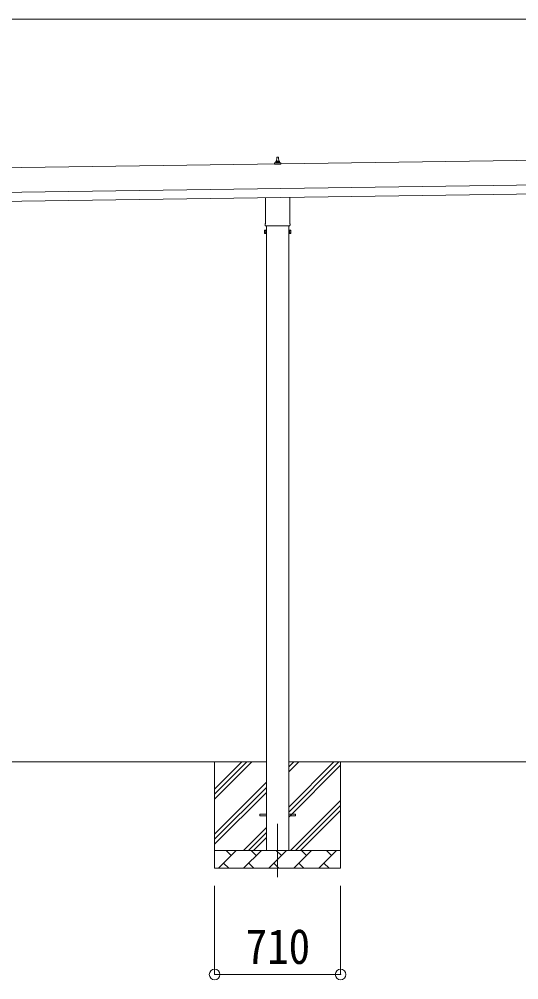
# Model space of a CAD drawing. Units: millimetres at full size, sheet at 1:60; details may follow other scales. Extents: x -16864 to 16864, y -11640 to 11640.
# Drawn here: x 2235 to 5051, y -8293 to -2876 of the extents above; entities that cross this region are included whole.
import ezdxf
from ezdxf.enums import TextEntityAlignment as Align

# ---------------------------------------------------------------- set-up
doc = ezdxf.new("R2010")
doc.units = ezdxf.units.MM
doc.header["$LTSCALE"] = 60
doc.header["$PDMODE"] = 32
doc.header["$PDSIZE"] = 60
doc.linetypes.add('CHAIN1', pattern=[8, 5, -1, 1, -1])
for name, color, linetype, lineweight in [('0-1_Defpoints', 7, 'CHAIN1', 9), ('0-2_TEXT1', 4, 'Continuous', 9), ('0-3_SHAPE', 7, 'Continuous', 9), ('0-8_TABLE1', 6, 'Continuous', 9)]:
    doc.layers.add(name, color=color, linetype=linetype, lineweight=lineweight)
doc.styles.add('ＭＳ ゴシック', font='')
doc.styles.get('ＭＳ ゴシック').set_extended_font_data('MS Gothic')

msp = doc.modelspace()

# ---------------------------------------------------------------- linework, layer by layer
at = {"layer": '0-1_Defpoints'}
msp.add_line((3691.14, -7413.9), (3691.14, -7762.9), dxfattribs=at)
at = {"layer": '0-2_TEXT1'}
for p, q in [((6531.21, -3651.21), (900.74, -3731.64)), ((3681.45, -3683.14), (3681.45, -3678.93)), ((3682.45, -3678.93), (3700.45, -3678.93)), ((3685.45, -3678.93), (3686.17, -3655.4)), ((3687.17, -3654.43), (3695.72, -3654.43)), ((3696.72, -3655.4), (3697.45, -3678.93)), ((3701.45, -3683.14), (3701.45, -3678.93)), ((3673.2, -3694.43), (3673.2, -3686.71)), ((3709.7, -3694.43), (3673.2, -3694.43)), ((3673.58, -3685.93), (3709.31, -3685.93)), ((3673.96, -3685.74), (3680.68, -3684.11)), ((3681.06, -3683.93), (3701.83, -3683.93)), ((3708.93, -3685.74), (3702.21, -3684.11)), ((3709.7, -3694.43), (3709.7, -3686.71)), ((902.74, -3871.63), (6533.21, -3791.19)), ((903.46, -3921.62), (6533.92, -3841.19)), ((3622.84, -4028.41), (3622.84, -3882.77)), ((3759.44, -3880.82), (3759.44, -4028.41)), ((3621.14, -4037.19), (3621.14, -4031.69)), ((3759.08, -4040.69), (3623.2, -4040.69)), ((3628.64, -4040.69), (3628.64, -7563.9)), ((3753.64, -7563.9), (3753.64, -4040.69)), ((3761.14, -4031.69), (3761.14, -4037.19)), ((3617.14, -4066.69), (3617.9, -4065.37)), ((3617.14, -4066.69), (3617.14, -4083.69)), ((3617.14, -4083.69), (3617.9, -4085)), ((3624.14, -4070.28), (3617.9, -4070.28)), ((3624.14, -4080.09), (3617.9, -4080.09)), ((3624.14, -4085), (3617.9, -4085)), ((3626.64, -4084.39), (3624.14, -4084.39)), ((3755.64, -4084.39), (3758.14, -4084.39)), ((3758.14, -4070.28), (3764.38, -4070.28)), ((3758.14, -4080.09), (3764.38, -4080.09)), ((3758.14, -4085), (3764.38, -4085)), ((3765.14, -4066.69), (3764.38, -4065.37)), ((3765.14, -4083.69), (3764.38, -4085)), ((3765.14, -4066.69), (3765.14, -4083.69)), ((3591.14, -7359.4), (3628.64, -7359.4)), ((3591.14, -7368.4), (3591.14, -7359.4)), ((3591.14, -7359.4), (3628.64, -7359.4)), ((3591.14, -7368.4), (3591.14, -7359.4)), ((3753.64, -7359.4), (3791.14, -7359.4)), ((3753.64, -7359.4), (3791.14, -7359.4)), ((3791.14, -7368.4), (3791.14, -7359.4)), ((3791.14, -7368.4), (3791.14, -7359.4)), ((3591.14, -7368.4), (3628.64, -7368.4)), ((3591.14, -7368.4), (3628.64, -7368.4)), ((3753.64, -7368.4), (3791.14, -7368.4)), ((3753.64, -7368.4), (3791.14, -7368.4))]:
    msp.add_line(p, q, dxfattribs=at)
for points in [[(3624.14, -4085), (3624.14, -4065.37), (3617.9, -4065.37)], [(3624.14, -4084.39), (3624.14, -4065.99), (3626.64, -4065.99)], [(3758.14, -4084.39), (3758.14, -4065.99), (3755.64, -4065.99)], [(3758.14, -4085), (3758.14, -4065.37), (3764.38, -4065.37)]]:
    msp.add_lwpolyline(points, dxfattribs=at)
for points in [[(3626.64, -4085.69), (3626.64, -4064.69), (3628.64, -4064.69), (3628.64, -4085.69)], [(3755.64, -4085.69), (3755.64, -4064.69), (3753.64, -4064.69), (3753.64, -4085.69)]]:
    msp.add_lwpolyline(points, close=True, dxfattribs=at)
for centre, radius, start, end in [((3680.45, -3683.14), 1, 283.62699, 0), ((3685.53, -3679.56), 4.13, 90, 171.17633), ((3682.45, -3679.93), 1, 90, 180), ((3687.17, -3655.43), 1, 90, 178.60509), ((3694.78, -3678.93), 4.83, 133.60282, 180), ((3688.11, -3678.93), 4.83, 0, 46.39718), ((3695.72, -3655.43), 1, 1.39491, 90), ((3697.36, -3679.56), 4.13, 8.82367, 90), ((3700.45, -3679.93), 1, 0, 90), ((3702.45, -3683.14), 1, 180, 256.37301), ((3674.2, -3686.71), 1, 103.62699, 180), ((3708.7, -3686.71), 1, 0, 76.37301), ((3625.14, -4031.69), 4, 125.09963, 180), ((3625.14, -4037.19), 4, 180, 194.47751), ((3625.14, -4037.19), 4, 194.47751, 241.04498), ((3757.14, -4037.19), 4, 298.95502, 345.52249), ((3757.14, -4031.69), 4, 0, 54.90037), ((3757.14, -4037.19), 4, 345.52249, 0), ((3621.48, -4067.82), 4.34, 145.61575, 214.38425), ((3633.38, -4075.19), 16.24, 162.41205, 197.58795), ((3621.48, -4082.55), 4.34, 145.61575, 214.38425), ((3760.79, -4067.82), 4.34, 325.61575, 34.38425), ((3748.9, -4075.19), 16.24, 342.41205, 17.58795), ((3760.79, -4082.55), 4.34, 325.61575, 34.38425)]:
    msp.add_arc(centre, radius, start, end, dxfattribs=at)
at = {"layer": '0-3_SHAPE'}
for p, q in [((3628.64, -7063.9), (1853.64, -7063.9)), ((3336.14, -7063.9), (3336.14, -7663.9)), ((3336.14, -7217.38), (3489.62, -7063.9)), ((3336.14, -7245.67), (3517.91, -7063.9)), ((3336.14, -7273.95), (3546.19, -7063.9)), ((5528.64, -7063.9), (3753.64, -7063.9)), ((3753.64, -7092.72), (3782.46, -7063.9)), ((3753.64, -7121.01), (3810.75, -7063.9)), ((3753.64, -7319), (4008.74, -7063.9)), ((3753.64, -7347.28), (4036.14, -7064.78)), ((3753.64, -7375.57), (4046.14, -7083.07)), ((4046.14, -7063.9), (4046.14, -7663.9)), ((3336.14, -7471.94), (3628.64, -7179.44)), ((3336.14, -7500.22), (3628.64, -7207.72)), ((3336.14, -7528.51), (3628.64, -7236.01)), ((3763.3, -7563.9), (4046.14, -7281.06)), ((3791.58, -7563.9), (4046.14, -7309.34)), ((3819.87, -7563.9), (4046.14, -7337.63)), ((3498.74, -7563.9), (3628.64, -7434)), ((3527.02, -7563.9), (3628.64, -7462.28)), ((3555.31, -7563.9), (3628.64, -7490.57)), ((3336.14, -7563.9), (4046.14, -7563.9)), ((3358.3, -7663.9), (3458.3, -7563.9)), ((3429.74, -7592.45), (3401.19, -7563.9)), ((3499.72, -7663.9), (3599.72, -7563.9)), ((3571.17, -7592.45), (3542.61, -7563.9)), ((3641.14, -7663.9), (3741.14, -7563.9)), ((3712.59, -7592.45), (3684.03, -7563.9)), ((3782.56, -7663.9), (3882.56, -7563.9)), ((3854.01, -7592.45), (3825.45, -7563.9)), ((3923.98, -7663.9), (4023.98, -7563.9)), ((3995.43, -7592.45), (3966.88, -7563.9)), ((3386.85, -7635.35), (3415.4, -7663.9)), ((3528.27, -7635.35), (3556.83, -7663.9)), ((3669.69, -7635.35), (3698.25, -7663.9)), ((3811.11, -7635.35), (3839.67, -7663.9)), ((3952.54, -7635.35), (3981.09, -7663.9)), ((4046.14, -7663.9), (3336.14, -7663.9))]:
    msp.add_line(p, q, dxfattribs=at)
at = {"layer": '0-8_TABLE1'}
for p, q in [((12217.14, -2876.26), (868.14, -2876.26)), ((3336.14, -8262.9), (3336.14, -7762.9)), ((4046.14, -8262.9), (4046.14, -7762.9)), ((3336.14, -8262.9), (4046.14, -8262.9))]:
    msp.add_line(p, q, dxfattribs=at)
for p in [(3336.14, -8262.9), (4046.14, -8262.9)]:
    msp.add_point(p, dxfattribs=at)

# ---------------------------------------------------------------- texts
at = {"layer": '0-8_TABLE1', "color": 7, "style": 'ＭＳ ゴシック', "width": 0.9}
msp.add_text('710', height=197.9, dxfattribs=at).set_placement((3511.14, -8262.9), align=Align.BOTTOM_LEFT)

doc.saveas('drawing.dxf')
